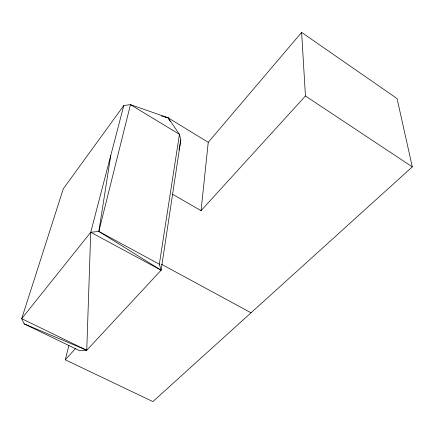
<?xml version="1.0" encoding="UTF-8"?>
<svg xmlns="http://www.w3.org/2000/svg" width="434" height="434" viewBox="0 0 434 434"><rect width="100%" height="100%" fill="white"/><g stroke="black" fill="none" stroke-linecap="round" stroke-linejoin="round"><path stroke-width="0.65" d="M123.788 105.538L63.315 188.768L21.7 318.67L24.147 323.862L79.748 350.775L86.757 350.271L90.733 232.277L123.788 105.538L130.471 104.632L168.099 117.793L208.244 142.33L201.05 210.674L172.493 194.199M24.147 323.862L86.757 350.271L161.106 270.214L180.799 139.992L179.454 134.35L168.099 117.793L161.578 115.992M90.733 232.277L161.106 270.214L159.338 264.197L179.454 134.35L130.471 104.632L98.838 231.441L90.733 232.277L21.7 318.67L86.757 350.271M161.106 270.214L98.838 231.441L110.741 155.573M179.047 149.909L179.28 148.585M179.513 147.262L180.799 139.992M208.244 142.33L301.619 32.409L397.056 98.556L412.3 166.862L152.893 401.591L65.284 359.808L68.897 345.442M65.284 359.808L75.766 348.301M201.05 210.674L305.444 96.001L301.619 32.409M165.479 117.213L168.099 117.793L170.101 121.298M161.405 264.208L251.036 312.784M98.838 231.441L159.338 264.197M305.444 96.001L412.3 166.862"/></g></svg>
